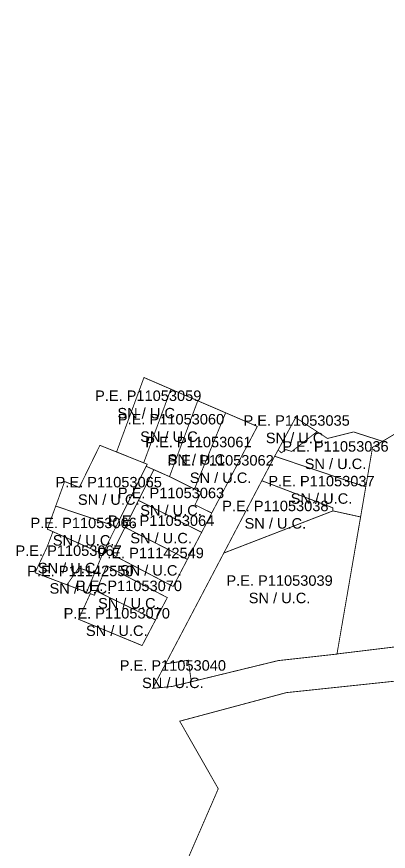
# Model space of a CAD drawing. Header units: metres. Extents: x 561401 to 594056, y 8460144 to 8508504.
# Drawn here: x 572097.2 to 572186.1, y 8461019.6 to 8461219.2 of the extents above; entities that cross this region are included whole.
import ezdxf

# ---------------------------------------------------------------- set-up
doc = ezdxf.new("R2010")
doc.units = ezdxf.units.M
for name, color, linetype in [('1.2. AFECTADOS BASE GRAFICA ESTATAL INSCRITO', 190, 'Continuous'), ('1.2. BASE GRAFICA SUNARP', 150, 'Continuous'), ('1.3 ETIQUETA P.E. Y U.C.', 1, 'Continuous')]:
    doc.layers.add(name, color=color, linetype=linetype)
doc.styles.add('Arial', font='arial.ttf', dxfattribs={"height": 1})

msp = doc.modelspace()

# ---------------------------------------------------------------- linework, layer by layer
at = {"layer": '1.2. AFECTADOS BASE GRAFICA ESTATAL INSCRITO', "color": 64, "linetype": 'Continuous', "lineweight": -3, "const_width": 0.2}
msp.add_lwpolyline([(572138.39, 8461018.5), (572145.39, 8461034.61), (572136.16, 8461050.76), (572161.68, 8461057.59), (572192.48, 8461060.84), (572196.33, 8461060.2), (572206.28, 8461058.55), (572213.02, 8461057.43), (572216.78, 8461056.81), (572220.08, 8461056.26), (572220.11, 8461064.27), (572191.85, 8461069.03), (572173.79, 8461066.84), (572182.3, 8461116.24), (572184.71, 8461117.69), (572231.09, 8461145.52), (572231.09, 8461145.52), (572236.09, 8461138.01), (572252.35, 8461149.48), (572231.56, 8461177.18), (572217.67, 8461181.83), (572243.32, 8461237.04)], dxfattribs=at)
at = {"layer": '1.2. BASE GRAFICA SUNARP', "color": 64, "linetype": 'Continuous', "lineweight": -3, "const_width": 0.2}
for points in [[(572134.05, 8461130.16), (572127.61, 8461132.94), (572121.05, 8461115.14), (572127.54, 8461112.54), (572134.05, 8461130.16)], [(572140.48, 8461127.38), (572134.05, 8461130.16), (572127.54, 8461112.54), (572128.38, 8461112.2), (572128.13, 8461111.72), (572133.72, 8461109.24), (572140.48, 8461127.38)], [(572147.15, 8461124.51), (572140.48, 8461127.38), (572133.72, 8461109.24), (572139.68, 8461106.27), (572147.15, 8461124.51)], [(572154.73, 8461121.24), (572147.15, 8461124.51), (572139.68, 8461106.27), (572141.27, 8461105.49), (572139.83, 8461102.51), (572143.82, 8461100.53), (572154.73, 8461121.24)], [(572169.02, 8461120), (572163.9, 8461123.36), (572159.71, 8461115.63), (572160.5, 8461114.93), (572161.54, 8461115.73), (572162.97, 8461115.26), (572169.02, 8461120)], [(572182.3, 8461116.24), (572184.71, 8461117.69), (572177.76, 8461119.93), (572171.52, 8461118.37), (572169.02, 8461120), (572162.97, 8461115.26), (572161.54, 8461115.73), (572160.5, 8461114.93), (572159.71, 8461115.63), (572158.88, 8461114.11), (572180.68, 8461106.78), (572182.3, 8461116.24)], [(572128.38, 8461112.2), (572117.06, 8461116.73), (572112.14, 8461106.67), (572108.62, 8461108.07), (572106.49, 8461102.2), (572120.95, 8461097.32), (572128.38, 8461112.2)], [(572158.88, 8461114.11), (572155.8, 8461108.26), (572172.78, 8461101.79), (572172.83, 8461101.05), (572179.45, 8461099.6), (572180.68, 8461106.78), (572158.88, 8461114.11)], [(572139.83, 8461102.51), (572141.27, 8461105.49), (572133.72, 8461109.24), (572129.97, 8461110.91), (572126.3, 8461103.56), (572141.41, 8461095.92), (572143.82, 8461100.53), (572139.83, 8461102.51)], [(572155.8, 8461108.26), (572146.71, 8461090.97), (572172.83, 8461101.05), (572172.78, 8461101.79), (572155.8, 8461108.26)], [(572120.95, 8461097.32), (572106.49, 8461102.2), (572104.49, 8461096.68), (572117.7, 8461090.75), (572120.95, 8461097.32)], [(572141.41, 8461095.92), (572126.3, 8461103.56), (572119.86, 8461090.68), (572134.59, 8461082.97), (572141.41, 8461095.92)], [(572126.3, 8461103.56), (572123.08, 8461097.12), (572138, 8461089.45), (572141.41, 8461095.92), (572126.3, 8461103.56)], [(572179.45, 8461099.6), (572172.83, 8461101.05), (572146.71, 8461090.97), (572132.76, 8461064.45), (572138.2, 8461065.34), (572138.94, 8461060.19), (572159.73, 8461065.25), (572173.79, 8461066.81), (572179.45, 8461099.6)], [(572105.82, 8461096.08), (572104.43, 8461092.43), (572101.55, 8461086.26), (572109.18, 8461083.38), (572112, 8461087.41), (572115.79, 8461086.17), (572117.7, 8461090.75), (572105.82, 8461096.08)], [(572119.86, 8461090.68), (572134.59, 8461082.97), (572138, 8461089.45), (572123.08, 8461097.12), (572119.86, 8461090.68)], [(572113.88, 8461081.6), (572115.79, 8461086.17), (572112, 8461087.41), (572109.18, 8461083.38), (572113.88, 8461081.6)], [(572118.68, 8461087.91), (572116.18, 8461081.89), (572130.38, 8461074.97), (572133.19, 8461080.31), (572118.68, 8461087.91)], [(572116.18, 8461081.89), (572115.76, 8461080.88), (572114.76, 8461081.26), (572111.96, 8461075.13), (572127.16, 8461068.85), (572130.38, 8461074.97), (572116.18, 8461081.89)], [(572138.2, 8461065.34), (572132.76, 8461064.45), (572129.69, 8461058.6), (572134.35, 8461059.07), (572138.94, 8461060.19), (572138.2, 8461065.34)]]:
    msp.add_lwpolyline(points, close=True, dxfattribs=at)

# ---------------------------------------------------------------- texts
at = {"layer": '1.3 ETIQUETA P.E. Y U.C.', "color": 1, "char_height": 2.5, "attachment_point": 5, "style": 'Arial'}
for s, insert in [('P.E. P11053059\\PSN / U.C.', (572128.62, 8461126.49)), ('P.E. P11053060\\PSN / U.C.', (572134.08, 8461120.87)), ('P.E. P11053035\\PSN / U.C.', (572164.14, 8461120.56)), ('P.E. P11053061\\PSN / U.C.', (572140.64, 8461115.41)), ('P.E. P11053036\\PSN / U.C.', (572173.43, 8461114.37)), ('P.E. P11053062\\PSN / U.C.', (572145.95, 8461111.04)), ('P.E. P11053065\\PSN / U.C.', (572119.18, 8461105.82)), ('P.E. P11053037\\PSN / U.C.', (572170.08, 8461106.07)), ('P.E. P11053063\\PSN / U.C.', (572134.08, 8461103.24)), ('P.E. P11053038\\PSN / U.C.', (572159.05, 8461100.13)), ('P.E. P11053066\\PSN / U.C.', (572113.17, 8461096.07)), ('P.E. P11053064\\PSN / U.C.', (572131.71, 8461096.61)), ('P.E. P11053067\\PSN / U.C.', (572109.58, 8461089.44)), ('P.E. P11142549\\PSN / U.C.', (572129.22, 8461088.89)), ('P.E. P11142550\\PSN / U.C.', (572112.39, 8461084.58)), ('P.E. P11053070\\PSN / U.C.', (572123.99, 8461081.02)), ('P.E. P11053039\\PSN / U.C.', (572160.05, 8461082.29)), ('P.E. P11053070\\PSN / U.C.', (572121.1, 8461074.46)), ('P.E. P11053040\\PSN / U.C.', (572134.52, 8461061.99))]:
    msp.add_mtext(s, dxfattribs=dict(at, insert=insert))

doc.saveas('drawing.dxf')
